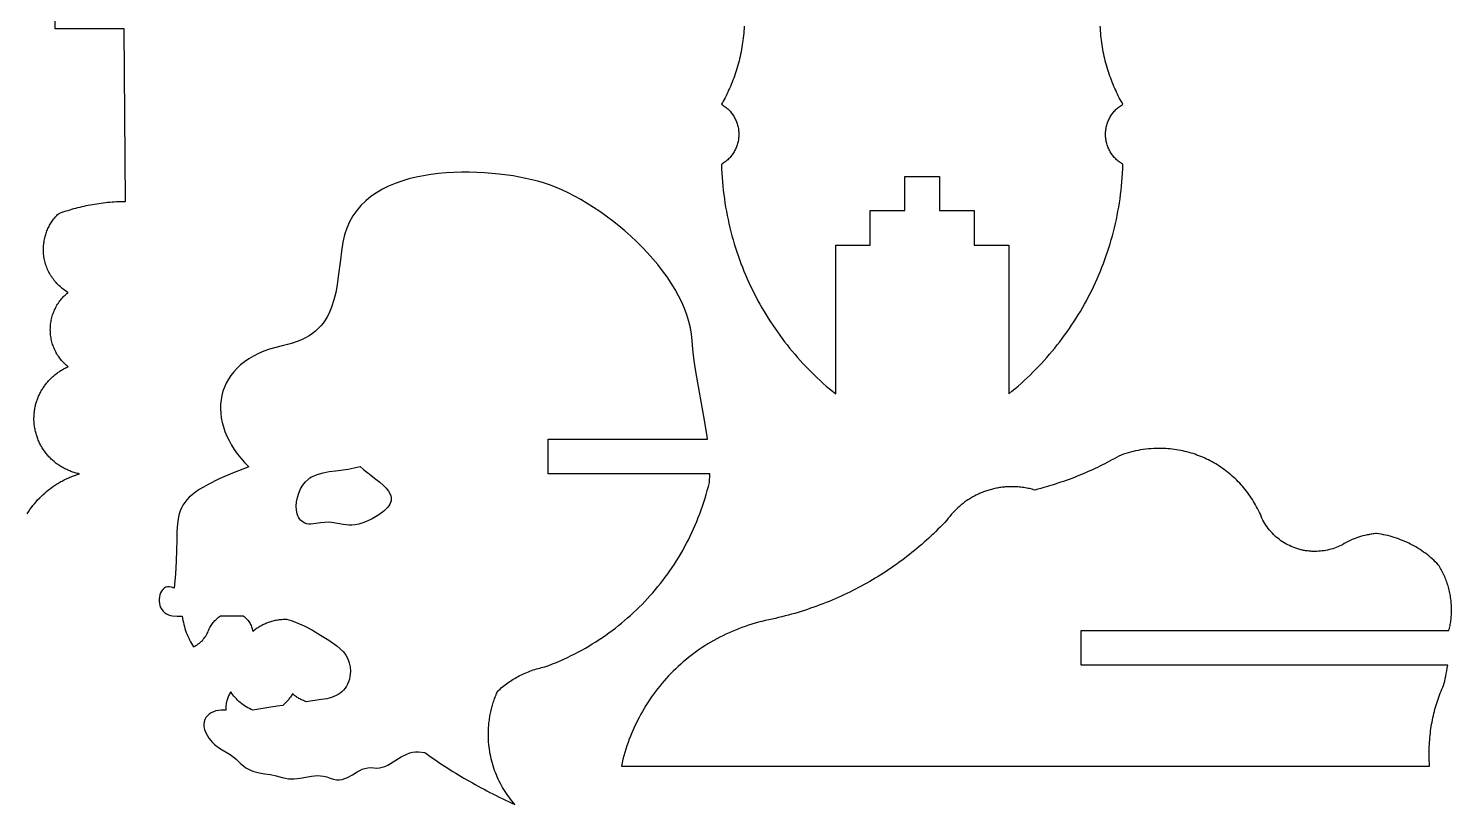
# Model space of a CAD drawing. Extents: x 296 to 476, y 465 to 753.
# Drawn here: x 397.6 to 460.6, y 682.5 to 716.8 of the extents above; entities that cross this region are included whole.
import ezdxf

# ---------------------------------------------------------------- set-up
doc = ezdxf.new("R2010")
doc.units = 0
doc.layers.add('Default_Layer', color=1, linetype='CONTINUOUS')

msp = doc.modelspace()

# ---------------------------------------------------------------- linework, layer by layer
at = {"layer": 'Default_Layer'}
for points in [[(397.527, 695.339), (397.586, 695.433), (397.647, 695.524), (397.711, 695.614), (397.778, 695.702), (397.846, 695.787), (397.917, 695.871), (397.99, 695.953), (398.065, 696.033), (398.142, 696.111), (398.221, 696.186), (398.302, 696.26), (398.385, 696.331), (398.47, 696.4), (398.558, 696.466), (398.647, 696.531), (398.737, 696.593), (398.783, 696.623), (398.83, 696.652), (398.877, 696.681), (398.924, 696.709), (398.972, 696.737), (399.02, 696.764), (399.069, 696.79), (399.118, 696.816), (399.168, 696.841), (399.218, 696.866), (399.268, 696.89), (399.319, 696.913), (399.37, 696.935), (399.421, 696.957), (399.473, 696.978), (399.526, 696.999), (399.578, 697.019), (399.631, 697.038), (399.685, 697.056), (399.739, 697.074), (399.793, 697.091), (399.847, 697.107), (399.797, 697.118), (399.748, 697.129), (399.699, 697.142), (399.65, 697.155), (399.601, 697.169), (399.554, 697.184), (399.506, 697.2), (399.459, 697.217), (399.412, 697.235), (399.366, 697.254), (399.321, 697.273), (399.276, 697.294), (399.231, 697.315), (399.187, 697.337), (399.143, 697.36), (399.1, 697.384), (399.057, 697.408), (399.015, 697.434), (398.974, 697.46), (398.933, 697.487), (398.893, 697.515), (398.853, 697.543), (398.814, 697.572), (398.775, 697.602), (398.737, 697.633), (398.7, 697.664), (398.663, 697.696), (398.627, 697.729), (398.591, 697.762), (398.557, 697.797), (398.523, 697.831), (398.489, 697.867), (398.457, 697.903), (398.425, 697.94), (398.393, 697.977), (398.363, 698.015), (398.333, 698.054), (398.304, 698.093), (398.276, 698.132), (398.248, 698.173), (398.221, 698.214), (398.195, 698.255), (398.17, 698.297), (398.146, 698.34), (398.122, 698.383), (398.099, 698.426), (398.077, 698.47), (398.056, 698.515), (398.036, 698.56), (398.017, 698.606), (397.998, 698.652), (397.981, 698.698), (397.964, 698.745), (397.948, 698.792), (397.933, 698.84), (397.919, 698.888), (397.906, 698.937), (397.894, 698.986), (397.883, 699.035), (397.873, 699.085), (397.864, 699.135), (397.855, 699.185), (397.848, 699.236), (397.842, 699.287), (397.836, 699.35), (397.831, 699.416), (397.828, 699.485), (397.827, 699.556), (397.828, 699.603), (397.829, 699.651), (397.831, 699.698), (397.835, 699.745), (397.838, 699.792), (397.843, 699.839), (397.849, 699.885), (397.856, 699.931), (397.863, 699.977), (397.871, 700.022), (397.88, 700.067), (397.89, 700.112), (397.901, 700.157), (397.912, 700.201), (397.924, 700.245), (397.937, 700.289), (397.951, 700.332), (397.965, 700.375), (397.981, 700.418), (397.997, 700.46), (398.014, 700.502), (398.031, 700.543), (398.05, 700.585), (398.069, 700.625), (398.088, 700.666), (398.109, 700.706), (398.13, 700.745), (398.152, 700.784), (398.174, 700.823), (398.197, 700.861), (398.221, 700.899), (398.246, 700.936), (398.271, 700.973), (398.297, 701.01), (398.323, 701.046), (398.35, 701.081), (398.378, 701.116), (398.406, 701.15), (398.435, 701.184), (398.465, 701.218), (398.495, 701.251), (398.526, 701.283), (398.557, 701.315), (398.589, 701.346), (398.621, 701.377), (398.654, 701.407), (398.688, 701.437), (398.722, 701.466), (398.756, 701.494), (398.791, 701.522), (398.827, 701.55), (398.863, 701.576), (398.9, 701.602), (398.937, 701.628), (398.975, 701.653), (399.013, 701.677), (399.051, 701.7), (399.091, 701.723), (399.13, 701.745), (399.17, 701.767), (399.21, 701.787), (399.251, 701.808), (399.293, 701.827), (399.334, 701.846), (399.29, 701.883), (399.246, 701.921), (399.204, 701.961), (399.163, 702.002), (399.123, 702.043), (399.084, 702.086), (399.046, 702.13), (399.009, 702.175), (398.974, 702.22), (398.94, 702.267), (398.907, 702.315), (398.875, 702.363), (398.845, 702.413), (398.816, 702.463), (398.788, 702.514), (398.762, 702.566), (398.737, 702.619), (398.714, 702.673), (398.692, 702.727), (398.671, 702.782), (398.653, 702.838), (398.635, 702.894), (398.619, 702.951), (398.605, 703.009), (398.592, 703.067), (398.581, 703.126), (398.572, 703.185), (398.564, 703.245), (398.558, 703.306), (398.553, 703.367), (398.551, 703.428), (398.55, 703.49), (398.551, 703.552), (398.553, 703.613), (398.558, 703.674), (398.564, 703.735), (398.572, 703.795), (398.581, 703.854), (398.592, 703.913), (398.605, 703.971), (398.619, 704.029), (398.635, 704.086), (398.653, 704.142), (398.671, 704.198), (398.692, 704.253), (398.714, 704.307), (398.737, 704.361), (398.762, 704.414), (398.788, 704.466), (398.816, 704.517), (398.845, 704.567), (398.875, 704.617), (398.907, 704.665), (398.94, 704.713), (398.974, 704.76), (399.009, 704.805), (399.046, 704.85), (399.084, 704.894), (399.123, 704.937), (399.163, 704.978), (399.204, 705.019), (399.246, 705.058), (399.29, 705.097), (399.334, 705.134), (399.28, 705.167), (399.227, 705.202), (399.175, 705.238), (399.125, 705.275), (399.075, 705.314), (399.027, 705.354), (398.979, 705.395), (398.933, 705.438), (398.888, 705.481), (398.845, 705.526), (398.803, 705.572), (398.762, 705.62), (398.722, 705.668), (398.684, 705.718), (398.647, 705.769), (398.612, 705.82), (398.578, 705.873), (398.545, 705.927), (398.515, 705.982), (398.485, 706.037), (398.457, 706.094), (398.431, 706.152), (398.406, 706.21), (398.383, 706.27), (398.362, 706.33), (398.342, 706.391), (398.324, 706.453), (398.308, 706.515), (398.293, 706.579), (398.281, 706.643), (398.27, 706.707), (398.261, 706.773), (398.254, 706.835), (398.249, 706.9), (398.246, 706.968), (398.245, 707.038), (398.245, 707.096), (398.248, 707.153), (398.251, 707.21), (398.256, 707.267), (398.263, 707.324), (398.271, 707.38), (398.28, 707.435), (398.291, 707.49), (398.303, 707.545), (398.317, 707.599), (398.331, 707.652), (398.347, 707.705), (398.365, 707.758), (398.383, 707.809), (398.403, 707.861), (398.424, 707.911), (398.446, 707.961), (398.47, 708.01), (398.495, 708.059), (398.52, 708.107), (398.547, 708.154), (398.575, 708.2), (398.604, 708.246), (398.635, 708.291), (398.666, 708.335), (398.698, 708.378), (398.732, 708.421), (398.766, 708.462), (398.801, 708.503), (398.838, 708.543), (398.875, 708.582), (398.913, 708.62), (398.996, 708.651), (399.08, 708.682), (399.164, 708.711), (399.249, 708.74), (399.335, 708.768), (399.422, 708.795), (399.509, 708.821), (399.597, 708.846), (399.686, 708.87), (399.775, 708.894), (399.865, 708.916), (399.955, 708.938), (400.047, 708.959), (400.139, 708.978), (400.231, 708.997), (400.324, 709.015), (400.417, 709.032), (400.511, 709.048), (400.606, 709.063), (400.701, 709.077), (400.797, 709.09), (400.893, 709.102), (400.989, 709.114), (401.086, 709.124), (401.183, 709.133), (401.281, 709.141), (401.379, 709.147), (401.478, 709.153), (401.576, 709.158), (401.676, 709.162), (401.775, 709.164), (401.875, 709.166), (401.823, 716.806), (398.764, 716.806), (398.764, 718.342)], [(429.256, 716.922), (429.251, 716.816), (429.244, 716.71), (429.236, 716.605), (429.226, 716.5), (429.216, 716.395), (429.203, 716.291), (429.19, 716.188), (429.175, 716.085), (429.158, 715.982), (429.14, 715.881), (429.121, 715.779), (429.101, 715.679), (429.079, 715.579), (429.056, 715.479), (429.032, 715.381), (429.007, 715.283), (428.98, 715.185), (428.952, 715.089), (428.923, 714.993), (428.892, 714.898), (428.861, 714.803), (428.828, 714.71), (428.794, 714.617), (428.759, 714.525), (428.723, 714.434), (428.685, 714.344), (428.647, 714.255), (428.607, 714.166), (428.566, 714.079), (428.53, 713.992), (428.493, 713.908), (428.455, 713.828), (428.416, 713.75), (428.376, 713.675), (428.334, 713.603), (428.292, 713.534), (428.249, 713.467), (428.292, 713.441), (428.334, 713.413), (428.375, 713.385), (428.416, 713.355), (428.455, 713.324), (428.493, 713.292), (428.53, 713.258), (428.566, 713.224), (428.6, 713.188), (428.634, 713.152), (428.666, 713.114), (428.697, 713.075), (428.727, 713.035), (428.756, 712.995), (428.783, 712.953), (428.809, 712.911), (428.834, 712.867), (428.857, 712.823), (428.879, 712.778), (428.899, 712.733), (428.918, 712.686), (428.936, 712.639), (428.952, 712.591), (428.966, 712.542), (428.979, 712.493), (428.99, 712.443), (428.999, 712.393), (429.007, 712.341), (429.013, 712.29), (429.018, 712.238), (429.02, 712.185), (429.021, 712.132), (429.02, 712.079), (429.018, 712.027), (429.013, 711.975), (429.007, 711.923), (428.999, 711.872), (428.99, 711.821), (428.979, 711.772), (428.966, 711.722), (428.952, 711.674), (428.936, 711.626), (428.918, 711.578), (428.899, 711.532), (428.879, 711.486), (428.857, 711.441), (428.834, 711.397), (428.809, 711.354), (428.783, 711.311), (428.756, 711.27), (428.727, 711.229), (428.697, 711.189), (428.666, 711.151), (428.634, 711.113), (428.6, 711.076), (428.566, 711.041), (428.53, 711.006), (428.493, 710.973), (428.455, 710.941), (428.416, 710.91), (428.375, 710.88), (428.334, 710.851), (428.292, 710.824), (428.249, 710.798), (428.256, 710.606), (428.266, 710.414), (428.278, 710.224), (428.293, 710.034), (428.311, 709.845), (428.331, 709.656), (428.354, 709.469), (428.379, 709.282), (428.407, 709.096), (428.437, 708.911), (428.47, 708.727), (428.505, 708.544), (428.542, 708.361), (428.582, 708.18), (428.625, 707.999), (428.67, 707.82), (428.717, 707.641), (428.767, 707.463), (428.819, 707.287), (428.873, 707.111), (428.93, 706.936), (428.989, 706.763), (429.05, 706.59), (429.113, 706.419), (429.179, 706.249), (429.247, 706.079), (429.317, 705.911), (429.389, 705.744), (429.464, 705.579), (429.54, 705.414), (429.619, 705.251), (429.7, 705.089), (429.783, 704.928), (429.868, 704.768), (429.955, 704.61), (430.045, 704.453), (430.136, 704.297), (430.229, 704.143), (430.324, 703.99), (430.422, 703.838), (430.521, 703.687), (430.622, 703.538), (430.725, 703.391), (430.83, 703.245), (430.937, 703.1), (431.046, 702.957), (431.157, 702.815), (431.269, 702.675), (431.383, 702.536), (431.5, 702.398), (431.618, 702.263), (431.737, 702.129), (431.859, 701.996), (431.982, 701.865), (432.107, 701.736), (432.234, 701.608), (432.362, 701.482), (432.492, 701.357), (432.624, 701.234), (432.757, 701.113), (432.892, 700.994), (433.029, 700.876), (433.167, 700.76), (433.307, 700.646), (433.307, 707.226), (434.837, 707.226), (434.837, 708.756), (436.367, 708.756), (436.367, 710.271), (437.903, 710.271), (437.903, 708.756), (439.433, 708.756), (439.433, 707.226), (440.963, 707.226), (440.963, 700.646), (441.103, 700.76), (441.241, 700.876), (441.378, 700.994), (441.513, 701.113), (441.646, 701.234), (441.778, 701.357), (441.908, 701.482), (442.036, 701.608), (442.163, 701.736), (442.288, 701.865), (442.411, 701.996), (442.532, 702.129), (442.652, 702.263), (442.77, 702.398), (442.886, 702.536), (443.001, 702.675), (443.113, 702.815), (443.224, 702.957), (443.333, 703.1), (443.44, 703.245), (443.545, 703.391), (443.648, 703.538), (443.749, 703.687), (443.848, 703.838), (443.945, 703.99), (444.041, 704.143), (444.134, 704.297), (444.225, 704.453), (444.314, 704.61), (444.402, 704.768), (444.487, 704.928), (444.57, 705.089), (444.651, 705.251), (444.729, 705.414), (444.806, 705.579), (444.88, 705.744), (444.953, 705.911), (445.023, 706.079), (445.091, 706.249), (445.156, 706.419), (445.22, 706.59), (445.281, 706.763), (445.34, 706.936), (445.397, 707.111), (445.451, 707.287), (445.503, 707.463), (445.553, 707.641), (445.6, 707.82), (445.645, 707.999), (445.687, 708.18), (445.727, 708.361), (445.765, 708.544), (445.8, 708.727), (445.833, 708.911), (445.863, 709.096), (445.891, 709.282), (445.916, 709.469), (445.939, 709.656), (445.959, 709.845), (445.977, 710.034), (445.992, 710.224), (446.004, 710.414), (446.014, 710.606), (446.021, 710.798), (445.978, 710.824), (445.936, 710.851), (445.894, 710.88), (445.854, 710.91), (445.815, 710.941), (445.777, 710.973), (445.74, 711.006), (445.704, 711.041), (445.669, 711.076), (445.636, 711.113), (445.603, 711.151), (445.572, 711.189), (445.542, 711.229), (445.514, 711.27), (445.486, 711.311), (445.46, 711.354), (445.436, 711.397), (445.412, 711.441), (445.391, 711.486), (445.37, 711.532), (445.351, 711.578), (445.334, 711.626), (445.318, 711.674), (445.304, 711.722), (445.291, 711.772), (445.28, 711.821), (445.27, 711.872), (445.263, 711.923), (445.256, 711.975), (445.252, 712.027), (445.249, 712.079), (445.249, 712.132), (445.249, 712.185), (445.252, 712.238), (445.256, 712.29), (445.263, 712.341), (445.27, 712.393), (445.28, 712.443), (445.291, 712.493), (445.304, 712.542), (445.318, 712.591), (445.334, 712.639), (445.351, 712.686), (445.37, 712.733), (445.391, 712.778), (445.412, 712.823), (445.436, 712.867), (445.46, 712.911), (445.486, 712.953), (445.514, 712.995), (445.542, 713.035), (445.572, 713.075), (445.603, 713.114), (445.636, 713.152), (445.669, 713.188), (445.704, 713.224), (445.74, 713.258), (445.777, 713.292), (445.815, 713.324), (445.854, 713.355), (445.894, 713.385), (445.936, 713.413), (445.978, 713.441), (446.021, 713.467), (445.978, 713.534), (445.935, 713.603), (445.894, 713.675), (445.854, 713.75), (445.815, 713.828), (445.776, 713.908), (445.739, 713.992), (445.703, 714.079), (445.663, 714.166), (445.623, 714.255), (445.585, 714.344), (445.547, 714.434), (445.511, 714.525), (445.476, 714.617), (445.442, 714.71), (445.409, 714.803), (445.377, 714.898), (445.347, 714.993), (445.318, 715.089), (445.29, 715.185), (445.263, 715.283), (445.238, 715.381), (445.213, 715.479), (445.19, 715.579), (445.169, 715.679), (445.148, 715.779), (445.129, 715.881), (445.112, 715.982), (445.095, 716.085), (445.08, 716.188), (445.066, 716.291), (445.054, 716.395), (445.043, 716.5), (445.034, 716.605), (445.026, 716.71), (445.019, 716.816), (445.014, 716.922)]]:
    msp.add_lwpolyline(points, dxfattribs=at)
for points in [[(415.124, 684.775), (415.233, 684.697), (415.342, 684.619), (415.452, 684.542), (415.564, 684.465), (415.676, 684.389), (415.789, 684.313), (415.903, 684.237), (416.019, 684.162), (416.135, 684.087), (416.252, 684.013), (416.37, 683.939), (416.49, 683.865), (416.61, 683.792), (416.732, 683.719), (416.854, 683.647), (416.978, 683.575), (417.103, 683.503), (417.228, 683.432), (417.355, 683.361), (417.484, 683.29), (417.613, 683.22), (417.743, 683.151), (417.875, 683.081), (418.008, 683.012), (418.141, 682.944), (418.277, 682.876), (418.413, 682.808), (418.551, 682.741), (418.689, 682.674), (418.829, 682.607), (418.971, 682.541), (419.113, 682.476), (419.046, 682.553), (418.98, 682.633), (418.916, 682.714), (418.853, 682.796), (418.793, 682.88), (418.734, 682.965), (418.677, 683.052), (418.621, 683.14), (418.568, 683.229), (418.517, 683.319), (418.468, 683.411), (418.42, 683.504), (418.375, 683.599), (418.332, 683.694), (418.29, 683.791), (418.251, 683.888), (418.214, 683.987), (418.18, 684.087), (418.147, 684.188), (418.117, 684.29), (418.089, 684.393), (418.063, 684.496), (418.039, 684.601), (418.018, 684.707), (417.999, 684.813), (417.983, 684.92), (417.969, 685.028), (417.958, 685.137), (417.949, 685.247), (417.942, 685.357), (417.938, 685.468), (417.937, 685.579), (417.937, 685.644), (417.939, 685.709), (417.941, 685.773), (417.944, 685.837), (417.948, 685.901), (417.952, 685.964), (417.958, 686.028), (417.964, 686.091), (417.972, 686.153), (417.98, 686.216), (417.988, 686.278), (417.998, 686.34), (418.008, 686.401), (418.02, 686.462), (418.031, 686.523), (418.044, 686.583), (418.058, 686.643), (418.072, 686.703), (418.087, 686.762), (418.102, 686.821), (418.119, 686.879), (418.136, 686.937), (418.154, 686.994), (418.172, 687.051), (418.191, 687.108), (418.211, 687.164), (418.232, 687.219), (418.253, 687.274), (418.275, 687.329), (418.297, 687.383), (418.32, 687.436), (418.344, 687.489), (418.398, 687.539), (418.452, 687.587), (418.507, 687.635), (418.563, 687.681), (418.62, 687.727), (418.677, 687.772), (418.736, 687.815), (418.795, 687.858), (418.855, 687.9), (418.916, 687.941), (418.977, 687.981), (419.04, 688.02), (419.103, 688.058), (419.167, 688.094), (419.231, 688.13), (419.297, 688.165), (419.363, 688.199), (419.43, 688.231), (419.498, 688.263), (419.566, 688.293), (419.635, 688.323), (419.705, 688.351), (419.775, 688.378), (419.846, 688.404), (419.918, 688.429), (419.991, 688.453), (420.064, 688.475), (420.138, 688.497), (420.212, 688.517), (420.288, 688.536), (420.363, 688.553), (420.44, 688.57), (420.61, 688.633), (420.778, 688.699), (420.945, 688.767), (421.111, 688.838), (421.275, 688.911), (421.438, 688.987), (421.599, 689.065), (421.759, 689.145), (421.918, 689.228), (422.075, 689.313), (422.23, 689.4), (422.384, 689.489), (422.536, 689.581), (422.687, 689.675), (422.836, 689.771), (422.983, 689.869), (423.129, 689.969), (423.273, 690.072), (423.415, 690.176), (423.556, 690.283), (423.694, 690.392), (423.832, 690.502), (423.967, 690.615), (424.1, 690.73), (424.232, 690.847), (424.362, 690.966), (424.49, 691.086), (424.616, 691.209), (424.74, 691.334), (424.862, 691.46), (424.982, 691.588), (425.1, 691.718), (425.217, 691.85), (425.331, 691.984), (425.443, 692.12), (425.553, 692.257), (425.661, 692.396), (425.767, 692.537), (425.871, 692.679), (425.973, 692.823), (426.072, 692.969), (426.169, 693.116), (426.265, 693.266), (426.358, 693.416), (426.448, 693.568), (426.537, 693.722), (426.623, 693.877), (426.706, 694.034), (426.788, 694.192), (426.867, 694.352), (426.944, 694.513), (427.018, 694.676), (427.09, 694.84), (427.159, 695.005), (427.226, 695.172), (427.291, 695.34), (427.353, 695.51), (427.413, 695.68), (427.47, 695.852), (427.524, 696.026), (427.576, 696.2), (427.625, 696.376), (427.672, 696.553), (427.716, 696.731), (427.736, 697.105), (420.581, 697.105), (420.581, 698.641), (427.632, 698.641), (427.616, 698.769), (427.477, 699.643), (427.162, 701.388), (427.093, 701.81), (427.034, 702.222), (426.988, 702.621), (426.957, 703.006), (426.93, 703.288), (426.882, 703.571), (426.814, 703.855), (426.726, 704.14), (426.619, 704.424), (426.495, 704.708), (426.354, 704.991), (426.198, 705.272), (426.027, 705.55), (425.842, 705.825), (425.644, 706.098), (425.434, 706.366), (425.212, 706.629), (424.981, 706.888), (424.74, 707.141), (424.491, 707.388), (424.235, 707.628), (423.972, 707.861), (423.703, 708.086), (423.43, 708.303), (423.153, 708.511), (422.873, 708.71), (422.591, 708.899), (422.308, 709.077), (422.025, 709.244), (421.743, 709.4), (421.463, 709.544), (421.185, 709.675), (420.911, 709.792), (420.642, 709.896), (420.378, 709.986), (420.12, 710.061), (419.601, 710.184), (419.027, 710.289), (418.409, 710.373), (417.76, 710.431), (417.427, 710.448), (417.089, 710.457), (416.749, 710.457), (416.409, 710.447), (416.068, 710.428), (415.729, 710.397), (415.393, 710.356), (415.062, 710.302), (414.736, 710.236), (414.418, 710.157), (414.108, 710.065), (413.808, 709.958), (413.52, 709.836), (413.244, 709.699), (412.983, 709.546), (412.737, 709.377), (412.508, 709.19), (412.298, 708.986), (412.108, 708.763), (411.938, 708.522), (411.791, 708.261), (411.668, 707.98), (411.571, 707.678), (411.5, 707.355), (411.439, 706.966), (411.389, 706.582), (411.296, 705.837), (411.243, 705.479), (411.18, 705.134), (411.1, 704.803), (410.999, 704.488), (410.939, 704.337), (410.872, 704.191), (410.797, 704.05), (410.714, 703.914), (410.621, 703.783), (410.519, 703.659), (410.406, 703.54), (410.282, 703.427), (410.147, 703.321), (409.999, 703.221), (409.838, 703.128), (409.664, 703.042), (409.475, 702.964), (409.271, 702.893), (409.052, 702.83), (408.817, 702.774), (408.529, 702.706), (408.257, 702.626), (408.002, 702.535), (407.764, 702.433), (407.542, 702.321), (407.336, 702.199), (407.146, 702.069), (406.972, 701.929), (406.813, 701.782), (406.671, 701.627), (406.544, 701.466), (406.433, 701.298), (406.338, 701.124), (406.257, 700.945), (406.192, 700.761), (406.143, 700.572), (406.108, 700.381), (406.088, 700.185), (406.083, 699.988), (406.093, 699.788), (406.118, 699.587), (406.157, 699.385), (406.211, 699.182), (406.279, 698.979), (406.361, 698.777), (406.458, 698.577), (406.568, 698.377), (406.693, 698.181), (406.831, 697.986), (406.984, 697.796), (407.15, 697.609), (407.329, 697.426), (406.62, 697.141), (406.025, 696.881), (405.535, 696.64), (405.326, 696.524), (405.14, 696.411), (404.974, 696.299), (404.828, 696.187), (404.701, 696.074), (404.591, 695.961), (404.496, 695.844), (404.417, 695.725), (404.35, 695.602), (404.296, 695.474), (404.253, 695.34), (404.219, 695.2), (404.174, 694.895), (404.152, 694.554), (404.143, 694.169), (404.136, 693.732), (404.12, 693.238), (404.086, 692.679), (404.024, 692.048), (403.919, 692.092), (403.822, 692.112), (403.734, 692.11), (403.655, 692.087), (403.585, 692.047), (403.524, 691.992), (403.473, 691.924), (403.431, 691.845), (403.399, 691.758), (403.378, 691.665), (403.367, 691.568), (403.367, 691.469), (403.377, 691.371), (403.399, 691.277), (403.433, 691.187), (403.478, 691.106), (403.541, 691.025), (403.612, 690.959), (403.69, 690.907), (403.774, 690.867), (403.863, 690.838), (403.958, 690.819), (404.158, 690.804), (404.368, 690.81), (404.386, 690.812), (404.401, 690.716), (404.418, 690.623), (404.437, 690.53), (404.459, 690.438), (404.483, 690.348), (404.509, 690.26), (404.538, 690.173), (404.569, 690.087), (404.602, 690.003), (404.637, 689.92), (404.674, 689.838), (404.713, 689.759), (404.754, 689.68), (404.797, 689.604), (404.842, 689.529), (404.889, 689.456), (404.944, 689.484), (404.997, 689.514), (405.048, 689.547), (405.098, 689.581), (405.146, 689.618), (405.192, 689.657), (405.236, 689.698), (405.278, 689.741), (405.318, 689.786), (405.356, 689.833), (405.392, 689.881), (405.426, 689.931), (405.457, 689.983), (405.487, 690.037), (405.514, 690.092), (405.538, 690.149), (405.56, 690.201), (405.584, 690.252), (405.61, 690.302), (405.637, 690.35), (405.666, 690.397), (405.697, 690.443), (405.73, 690.487), (405.763, 690.531), (405.799, 690.572), (405.836, 690.613), (405.874, 690.652), (405.914, 690.689), (405.956, 690.725), (405.998, 690.76), (406.042, 690.793), (406.088, 690.824), (406.581, 690.826), (407.083, 690.827), (407.124, 690.796), (407.163, 690.762), (407.2, 690.728), (407.236, 690.691), (407.27, 690.653), (407.302, 690.613), (407.333, 690.572), (407.361, 690.53), (407.388, 690.486), (407.412, 690.44), (407.435, 690.394), (407.455, 690.346), (407.474, 690.297), (407.49, 690.246), (407.504, 690.195), (407.515, 690.143), (407.552, 690.173), (407.589, 690.203), (407.626, 690.232), (407.665, 690.261), (407.704, 690.288), (407.743, 690.315), (407.784, 690.341), (407.825, 690.366), (407.866, 690.39), (407.908, 690.413), (407.951, 690.435), (407.994, 690.457), (408.038, 690.477), (408.082, 690.497), (408.127, 690.516), (408.172, 690.533), (408.218, 690.55), (408.264, 690.566), (408.311, 690.58), (408.358, 690.594), (408.405, 690.607), (408.453, 690.619), (408.502, 690.629), (408.551, 690.639), (408.6, 690.647), (408.649, 690.655), (408.699, 690.661), (408.75, 690.666), (408.8, 690.67), (408.851, 690.673), (408.902, 690.675), (408.954, 690.675), (409.004, 690.675), (409.202, 690.615), (409.397, 690.547), (409.778, 690.384), (410.15, 690.193), (410.514, 689.977), (410.871, 689.742), (411.224, 689.494), (411.382, 689.367), (411.518, 689.23), (411.631, 689.082), (411.72, 688.922), (411.783, 688.749), (411.82, 688.563), (411.829, 688.363), (411.81, 688.148), (411.785, 688.026), (411.751, 687.912), (411.708, 687.807), (411.657, 687.71), (411.598, 687.622), (411.532, 687.541), (411.458, 687.469), (411.378, 687.403), (411.292, 687.345), (411.2, 687.293), (411.001, 687.211), (410.784, 687.152), (410.554, 687.117), (410.049, 687.051), (409.883, 687.024), (409.839, 687.039), (409.796, 687.055), (409.753, 687.072), (409.711, 687.09), (409.671, 687.109), (409.63, 687.128), (409.591, 687.149), (409.553, 687.171), (409.515, 687.193), (409.478, 687.217), (409.442, 687.241), (409.406, 687.266), (409.372, 687.292), (409.338, 687.319), (409.305, 687.347), (409.273, 687.375), (409.25, 687.338), (409.226, 687.302), (409.203, 687.266), (409.178, 687.231), (409.153, 687.197), (409.127, 687.163), (409.101, 687.13), (409.074, 687.098), (409.047, 687.066), (409.019, 687.035), (408.991, 687.004), (408.962, 686.974), (408.932, 686.944), (408.902, 686.915), (408.871, 686.887), (408.84, 686.859), (408.591, 686.824), (408.309, 686.785), (408.037, 686.74), (407.507, 686.653), (407.432, 686.686), (407.359, 686.722), (407.288, 686.76), (407.218, 686.801), (407.15, 686.844), (407.085, 686.889), (407.021, 686.936), (406.958, 686.986), (406.898, 687.037), (406.84, 687.091), (406.784, 687.147), (406.729, 687.205), (406.677, 687.265), (406.627, 687.326), (406.579, 687.39), (406.533, 687.456), (406.508, 687.416), (406.485, 687.374), (406.462, 687.332), (406.441, 687.289), (406.422, 687.244), (406.404, 687.199), (406.388, 687.153), (406.373, 687.106), (406.359, 687.059), (406.348, 687.01), (406.338, 686.961), (406.33, 686.911), (406.323, 686.861), (406.319, 686.81), (406.316, 686.759), (406.315, 686.707), (406.316, 686.647), (406.249, 686.654), (406.118, 686.654), (405.994, 686.641), (405.876, 686.616), (405.766, 686.579), (405.666, 686.531), (405.577, 686.472), (405.501, 686.403), (405.438, 686.324), (405.389, 686.236), (405.358, 686.139), (405.343, 686.034), (405.348, 685.921), (405.373, 685.801), (405.419, 685.675), (405.488, 685.542), (405.569, 685.417), (405.651, 685.309), (405.733, 685.216), (405.817, 685.135), (405.988, 685.002), (406.162, 684.895), (406.338, 684.797), (406.515, 684.692), (406.692, 684.562), (406.781, 684.483), (406.87, 684.392), (406.982, 684.279), (407.094, 684.183), (407.208, 684.103), (407.323, 684.038), (407.439, 683.985), (407.556, 683.942), (407.795, 683.88), (408.039, 683.838), (408.29, 683.8), (408.547, 683.752), (408.811, 683.678), (408.951, 683.64), (409.086, 683.617), (409.219, 683.609), (409.348, 683.612), (409.602, 683.643), (409.853, 683.69), (410.107, 683.734), (410.236, 683.748), (410.367, 683.754), (410.501, 683.749), (410.639, 683.73), (410.781, 683.696), (410.928, 683.643), (411.077, 683.593), (411.215, 683.57), (411.345, 683.57), (411.468, 683.589), (411.586, 683.625), (411.698, 683.673), (411.916, 683.794), (412.131, 683.924), (412.241, 683.984), (412.355, 684.036), (412.473, 684.077), (412.598, 684.102), (412.73, 684.11), (412.871, 684.095), (412.995, 684.084), (413.118, 684.094), (413.24, 684.122), (413.361, 684.165), (413.481, 684.22), (413.601, 684.285), (413.842, 684.432), (414.084, 684.581), (414.331, 684.71), (414.457, 684.759), (414.585, 684.795), (414.714, 684.814), (414.847, 684.813), (415.124, 684.775)], [(459.976, 693.088), (459.909, 693.156), (459.841, 693.222), (459.771, 693.287), (459.7, 693.351), (459.628, 693.414), (459.555, 693.474), (459.48, 693.534), (459.403, 693.592), (459.326, 693.648), (459.248, 693.703), (459.168, 693.756), (459.087, 693.807), (459.005, 693.857), (458.921, 693.906), (458.837, 693.952), (458.751, 693.997), (458.665, 694.04), (458.577, 694.082), (458.488, 694.121), (458.398, 694.159), (458.307, 694.195), (458.216, 694.23), (458.123, 694.262), (458.029, 694.293), (457.934, 694.321), (457.838, 694.348), (457.742, 694.373), (457.644, 694.396), (457.546, 694.417), (457.447, 694.436), (457.347, 694.452), (457.246, 694.467), (457.193, 694.462), (457.14, 694.456), (457.088, 694.45), (457.036, 694.443), (456.984, 694.435), (456.933, 694.426), (456.882, 694.417), (456.831, 694.407), (456.73, 694.385), (456.631, 694.36), (456.534, 694.332), (456.438, 694.302), (456.343, 694.269), (456.25, 694.234), (456.159, 694.196), (456.069, 694.156), (455.981, 694.114), (455.895, 694.069), (455.811, 694.023), (455.729, 693.974), (455.662, 693.939), (455.594, 693.907), (455.524, 693.876), (455.453, 693.848), (455.381, 693.821), (455.307, 693.797), (455.232, 693.774), (455.156, 693.754), (455.079, 693.736), (455.001, 693.72), (454.922, 693.707), (454.842, 693.695), (454.762, 693.687), (454.68, 693.68), (454.598, 693.676), (454.515, 693.675), (454.469, 693.676), (454.422, 693.677), (454.376, 693.679), (454.33, 693.682), (454.285, 693.685), (454.239, 693.69), (454.194, 693.695), (454.149, 693.701), (454.104, 693.707), (454.06, 693.715), (454.016, 693.723), (453.972, 693.732), (453.928, 693.741), (453.885, 693.752), (453.842, 693.763), (453.799, 693.775), (453.756, 693.787), (453.714, 693.8), (453.672, 693.814), (453.63, 693.829), (453.548, 693.86), (453.467, 693.894), (453.388, 693.931), (453.309, 693.97), (453.233, 694.011), (453.158, 694.055), (453.084, 694.102), (453.012, 694.151), (452.942, 694.202), (452.874, 694.256), (452.807, 694.312), (452.742, 694.37), (452.679, 694.43), (452.618, 694.492), (452.559, 694.556), (452.503, 694.622), (452.448, 694.69), (452.395, 694.76), (452.345, 694.832), (452.297, 694.905), (452.251, 694.981), (452.208, 695.058), (452.173, 695.145), (452.137, 695.231), (452.1, 695.317), (452.061, 695.402), (452.021, 695.486), (451.979, 695.569), (451.936, 695.651), (451.891, 695.732), (451.845, 695.812), (451.797, 695.891), (451.748, 695.969), (451.698, 696.046), (451.646, 696.122), (451.593, 696.197), (451.539, 696.271), (451.483, 696.344), (451.426, 696.416), (451.368, 696.486), (451.309, 696.556), (451.248, 696.624), (451.186, 696.691), (451.123, 696.757), (451.059, 696.822), (450.994, 696.886), (450.927, 696.948), (450.859, 697.009), (450.791, 697.069), (450.721, 697.128), (450.65, 697.185), (450.578, 697.241), (450.505, 697.295), (450.431, 697.348), (450.356, 697.4), (450.28, 697.451), (450.203, 697.5), (450.125, 697.547), (450.046, 697.594), (449.966, 697.638), (449.885, 697.682), (449.804, 697.723), (449.721, 697.764), (449.638, 697.802), (449.554, 697.84), (449.469, 697.875), (449.383, 697.909), (449.296, 697.942), (449.209, 697.973), (449.121, 698.002), (449.032, 698.03), (448.943, 698.056), (448.853, 698.08), (448.762, 698.102), (448.67, 698.123), (448.578, 698.142), (448.485, 698.16), (448.392, 698.176), (448.298, 698.189), (448.204, 698.201), (448.109, 698.212), (448.013, 698.22), (447.917, 698.227), (447.82, 698.231), (447.723, 698.234), (447.626, 698.235), (447.505, 698.234), (447.385, 698.23), (447.267, 698.222), (447.149, 698.212), (447.032, 698.2), (446.916, 698.185), (446.801, 698.167), (446.688, 698.146), (446.576, 698.123), (446.465, 698.098), (446.356, 698.07), (446.248, 698.04), (446.142, 698.007), (446.038, 697.972), (445.936, 697.935), (445.835, 697.896), (445.735, 697.838), (445.633, 697.78), (445.53, 697.723), (445.427, 697.667), (445.322, 697.611), (445.216, 697.557), (445.11, 697.502), (445.002, 697.449), (444.893, 697.396), (444.784, 697.344), (444.673, 697.292), (444.561, 697.242), (444.449, 697.192), (444.335, 697.143), (444.221, 697.094), (444.105, 697.046), (443.988, 696.999), (443.871, 696.953), (443.752, 696.908), (443.633, 696.863), (443.512, 696.819), (443.391, 696.776), (443.268, 696.734), (443.144, 696.692), (443.02, 696.652), (442.894, 696.612), (442.767, 696.573), (442.64, 696.535), (442.511, 696.497), (442.381, 696.461), (442.251, 696.425), (442.119, 696.391), (442.062, 696.408), (442.003, 696.424), (441.943, 696.44), (441.883, 696.454), (441.822, 696.467), (441.76, 696.479), (441.697, 696.491), (441.633, 696.501), (441.569, 696.51), (441.504, 696.518), (441.438, 696.524), (441.372, 696.53), (441.306, 696.534), (441.238, 696.537), (441.171, 696.539), (441.103, 696.54), (441.048, 696.539), (440.993, 696.538), (440.938, 696.536), (440.883, 696.533), (440.829, 696.529), (440.775, 696.525), (440.721, 696.519), (440.667, 696.513), (440.613, 696.506), (440.56, 696.498), (440.507, 696.49), (440.455, 696.48), (440.402, 696.47), (440.35, 696.459), (440.298, 696.447), (440.246, 696.435), (440.195, 696.422), (440.144, 696.408), (440.093, 696.393), (440.043, 696.378), (439.993, 696.361), (439.943, 696.345), (439.894, 696.327), (439.845, 696.309), (439.796, 696.29), (439.748, 696.27), (439.7, 696.249), (439.652, 696.228), (439.605, 696.206), (439.558, 696.184), (439.511, 696.161), (439.465, 696.137), (439.419, 696.112), (439.374, 696.087), (439.329, 696.061), (439.284, 696.035), (439.24, 696.008), (439.196, 695.98), (439.153, 695.952), (439.11, 695.923), (439.068, 695.893), (439.026, 695.863), (438.984, 695.832), (438.943, 695.801), (438.862, 695.736), (438.783, 695.67), (438.707, 695.601), (438.632, 695.529), (438.559, 695.456), (438.488, 695.38), (438.419, 695.303), (438.353, 695.223), (438.289, 695.141), (438.227, 695.058), (438.13, 694.955), (438.032, 694.854), (437.934, 694.754), (437.834, 694.654), (437.734, 694.556), (437.633, 694.458), (437.53, 694.362), (437.427, 694.266), (437.323, 694.172), (437.218, 694.078), (437.112, 693.985), (437.006, 693.893), (436.898, 693.803), (436.789, 693.713), (436.68, 693.624), (436.57, 693.537), (436.459, 693.45), (436.347, 693.364), (436.234, 693.28), (436.12, 693.196), (436.006, 693.114), (435.89, 693.032), (435.774, 692.952), (435.657, 692.873), (435.539, 692.794), (435.42, 692.717), (435.301, 692.641), (435.18, 692.566), (435.059, 692.492), (434.937, 692.419), (434.815, 692.348), (434.691, 692.277), (434.567, 692.208), (434.441, 692.139), (434.316, 692.072), (434.189, 692.006), (434.061, 691.941), (433.933, 691.878), (433.804, 691.815), (433.674, 691.754), (433.544, 691.694), (433.412, 691.635), (433.28, 691.577), (433.148, 691.52), (433.014, 691.465), (432.88, 691.411), (432.745, 691.358), (432.609, 691.306), (432.473, 691.255), (432.336, 691.206), (432.198, 691.158), (432.06, 691.111), (431.92, 691.065), (431.78, 691.021), (431.64, 690.978), (431.499, 690.936), (431.357, 690.896), (431.214, 690.857), (431.071, 690.819), (430.927, 690.782), (430.782, 690.747), (430.637, 690.713), (430.491, 690.68), (430.344, 690.649), (430.191, 690.616), (430.04, 690.579), (429.889, 690.541), (429.739, 690.499), (429.591, 690.455), (429.444, 690.409), (429.298, 690.36), (429.153, 690.308), (429.01, 690.254), (428.867, 690.198), (428.727, 690.139), (428.587, 690.077), (428.449, 690.013), (428.312, 689.947), (428.177, 689.879), (428.043, 689.808), (427.911, 689.735), (427.78, 689.659), (427.651, 689.582), (427.523, 689.502), (427.397, 689.42), (427.272, 689.335), (427.15, 689.249), (427.028, 689.161), (426.909, 689.07), (426.791, 688.977), (426.675, 688.883), (426.56, 688.786), (426.448, 688.687), (426.337, 688.587), (426.228, 688.484), (426.121, 688.38), (426.015, 688.273), (425.912, 688.165), (425.811, 688.055), (425.711, 687.943), (425.614, 687.829), (425.518, 687.714), (425.425, 687.596), (425.333, 687.478), (425.244, 687.357), (425.157, 687.235), (425.072, 687.111), (424.989, 686.985), (424.908, 686.858), (424.829, 686.729), (424.753, 686.599), (424.679, 686.467), (424.607, 686.334), (424.538, 686.199), (424.471, 686.063), (424.406, 685.926), (424.343, 685.787), (424.283, 685.646), (424.226, 685.505), (424.171, 685.362), (424.118, 685.218), (424.068, 685.072), (424.02, 684.925), (423.975, 684.777), (423.933, 684.628), (423.893, 684.478), (423.856, 684.326), (423.821, 684.174), (459.59, 684.174), (459.581, 684.303), (459.575, 684.44), (459.571, 684.582), (459.569, 684.727), (459.57, 684.83), (459.572, 684.932), (459.576, 685.033), (459.58, 685.134), (459.586, 685.235), (459.594, 685.336), (459.602, 685.436), (459.612, 685.535), (459.624, 685.634), (459.636, 685.733), (459.65, 685.831), (459.665, 685.929), (459.681, 686.026), (459.699, 686.123), (459.717, 686.219), (459.737, 686.314), (459.758, 686.409), (459.78, 686.503), (459.804, 686.597), (459.828, 686.689), (459.854, 686.782), (459.88, 686.873), (459.908, 686.964), (459.937, 687.054), (459.967, 687.144), (459.998, 687.232), (460.03, 687.32), (460.064, 687.407), (460.098, 687.494), (460.133, 687.579), (460.169, 687.664), (460.207, 687.747), (460.233, 687.841), (460.258, 687.941), (460.283, 688.046), (460.307, 688.156), (460.33, 688.27), (460.352, 688.39), (460.373, 688.514), (460.392, 688.642), (444.165, 688.642), (444.165, 690.178), (460.447, 690.178), (460.46, 690.23), (460.473, 690.283), (460.485, 690.336), (460.495, 690.391), (460.506, 690.446), (460.515, 690.502), (460.524, 690.558), (460.531, 690.615), (460.538, 690.673), (460.544, 690.731), (460.549, 690.79), (460.553, 690.85), (460.557, 690.909), (460.559, 690.969), (460.561, 691.03), (460.561, 691.09), (460.56, 691.16), (460.559, 691.229), (460.555, 691.297), (460.551, 691.366), (460.545, 691.434), (460.539, 691.502), (460.531, 691.569), (460.521, 691.636), (460.511, 691.702), (460.499, 691.768), (460.487, 691.834), (460.473, 691.899), (460.458, 691.964), (460.442, 692.028), (460.424, 692.092), (460.406, 692.155), (460.387, 692.218), (460.366, 692.28), (460.345, 692.342), (460.322, 692.403), (460.299, 692.463), (460.274, 692.523), (460.249, 692.583), (460.222, 692.642), (460.195, 692.7), (460.166, 692.757), (460.137, 692.814), (460.107, 692.87), (460.075, 692.925), (460.043, 692.98), (460.01, 693.034), (459.976, 693.088)], [(412.432, 697.292), (412.609, 697.151), (412.963, 696.878), (413.13, 696.744), (413.282, 696.61), (413.413, 696.476), (413.52, 696.341), (413.595, 696.204), (413.619, 696.134), (413.634, 696.064), (413.638, 695.993), (413.63, 695.92), (413.611, 695.847), (413.579, 695.773), (413.534, 695.697), (413.475, 695.62), (413.401, 695.542), (413.312, 695.462), (413.085, 695.297), (412.788, 695.124), (412.571, 695.018), (412.377, 694.94), (412.202, 694.886), (412.043, 694.853), (411.898, 694.837), (411.763, 694.836), (411.636, 694.847), (411.512, 694.865), (411.265, 694.913), (410.998, 694.954), (410.849, 694.964), (410.686, 694.961), (410.506, 694.944), (410.306, 694.909), (410.191, 694.89), (410.085, 694.883), (409.988, 694.888), (409.9, 694.903), (409.82, 694.929), (409.747, 694.964), (409.683, 695.008), (409.627, 695.059), (409.578, 695.119), (409.537, 695.185), (409.502, 695.257), (409.475, 695.335), (409.441, 695.503), (409.432, 695.685), (409.448, 695.875), (409.487, 696.068), (409.547, 696.258), (409.626, 696.439), (409.724, 696.606), (409.839, 696.754), (409.969, 696.877), (410.039, 696.928), (410.112, 696.97), (410.234, 697.027), (410.36, 697.075), (410.622, 697.151), (410.893, 697.206), (411.171, 697.247), (411.728, 697.321), (412, 697.37), (412.263, 697.436), (412.432, 697.292)]]:
    msp.add_lwpolyline(points, close=True, dxfattribs=at)

doc.saveas('drawing.dxf')
